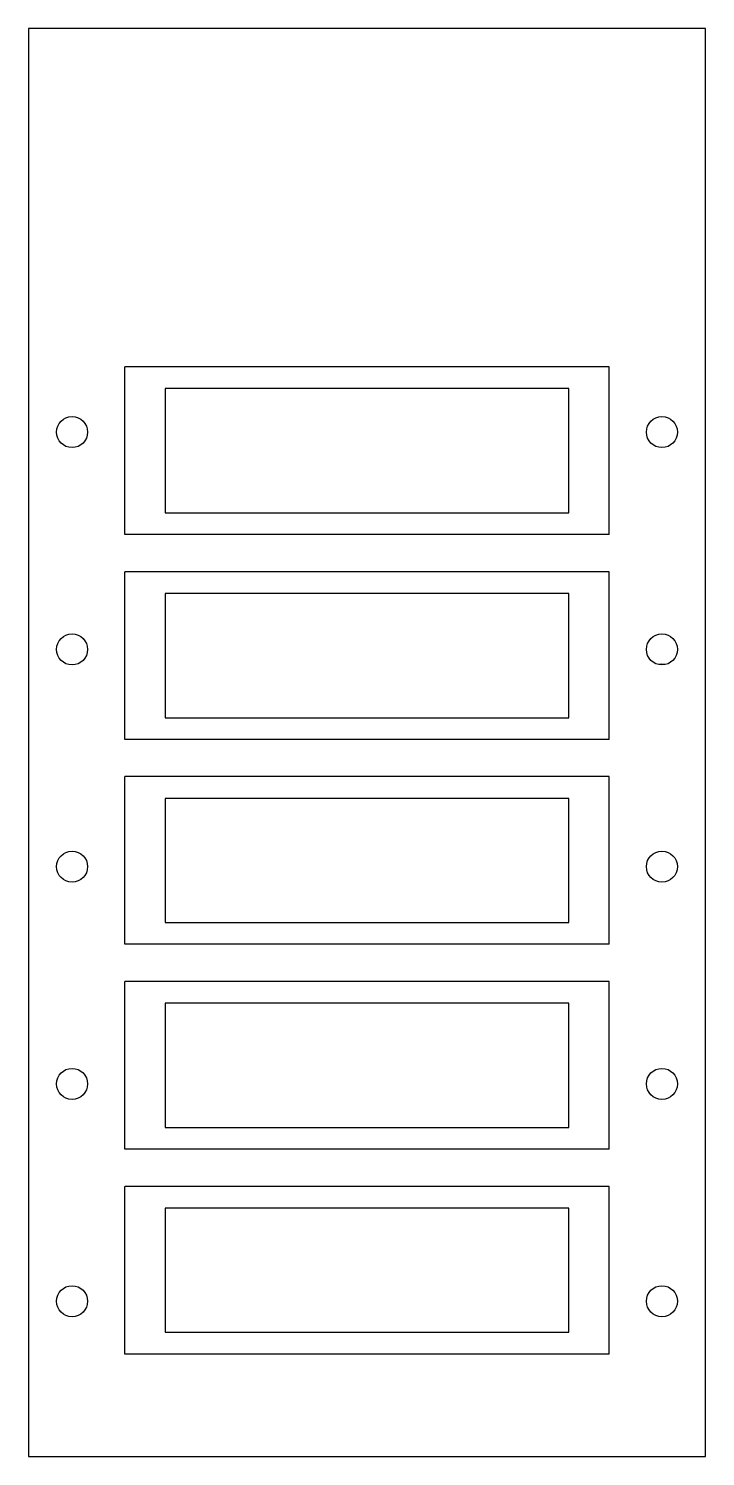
# Model space of a CAD drawing. Header units: millimetres. Extents: x -54 to 54, y -115 to 115.
import ezdxf

# ---------------------------------------------------------------- set-up
doc = ezdxf.new("R2010")
doc.units = ezdxf.units.MM

msp = doc.modelspace()

# ---------------------------------------------------------------- linework, layer by layer
at = {"color": 7, "linetype": 'Continuous', "lineweight": 25}
for p, q in [((-54.5, 115), (-54.5, -115)), ((54.5, 115), (-54.5, 115)), ((54.5, -115), (54.5, 115)), ((-39, 33.5), (-39, 60.5)), ((39.01, 60.5), (-39, 60.5)), ((39.01, 33.5), (39.01, 60.5)), ((32.5, 57), (-32.5, 57)), ((-32.5, 57), (-32.5, 37)), ((32.5, 37), (32.5, 57)), ((-32.5, 37), (32.5, 37)), ((39.01, 33.5), (-39, 33.5)), ((-39, 0.5), (-39, 27.5)), ((39.01, 27.5), (-39, 27.5)), ((39.01, 0.5), (39.01, 27.5)), ((32.5, 24), (-32.5, 24)), ((-32.5, 24), (-32.5, 4)), ((32.5, 4), (32.5, 24)), ((-32.5, 4), (32.5, 4)), ((39.01, 0.5), (-39, 0.5)), ((-39, -32.5), (-39, -5.5)), ((39.01, -5.5), (-39, -5.5)), ((39.01, -32.5), (39.01, -5.5)), ((32.5, -9), (-32.5, -9)), ((-32.5, -9), (-32.5, -29)), ((32.5, -29), (32.5, -9)), ((-32.5, -29), (32.5, -29)), ((39.01, -32.5), (-39, -32.5)), ((-39, -65.5), (-39, -38.5)), ((39.01, -38.5), (-39, -38.5)), ((39.01, -65.5), (39.01, -38.5)), ((32.5, -42), (-32.5, -42)), ((-32.5, -42), (-32.5, -62)), ((32.5, -62), (32.5, -42)), ((-32.5, -62), (32.5, -62)), ((39.01, -65.5), (-39, -65.5)), ((-39, -98.5), (-39, -71.5)), ((39.01, -71.5), (-39, -71.5)), ((39.01, -98.5), (39.01, -71.5)), ((32.5, -75), (-32.5, -75)), ((-32.5, -75), (-32.5, -95)), ((32.5, -95), (32.5, -75)), ((-32.5, -95), (32.5, -95)), ((39.01, -98.5), (-39, -98.5)), ((-54.5, -115), (54.5, -115))]:
    msp.add_line(p, q, dxfattribs=at)
for centre in [(-47.5, 50), (47.5, 50), (-47.5, 15), (47.5, 15), (-47.5, -20), (47.5, -20), (-47.5, -55), (47.5, -55), (-47.5, -90), (47.5, -90)]:
    msp.add_circle(centre, 2.5, dxfattribs=at)
msp.add_arc((47.5, 10), 2.6, 78.8588, 101.1412, dxfattribs=at)

doc.saveas('drawing.dxf')
